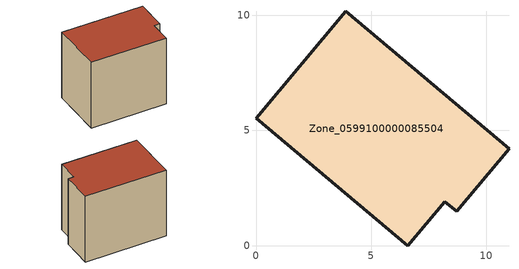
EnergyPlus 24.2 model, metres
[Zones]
Zone_0599100000085504
 floor ground (C_G): 0,5.53 3.89,10.17 10.99,4.21 8.71,1.5 8.2,1.91 6.6,0 z0
 wall outside (C_F): 3.89,10.17 0,5.53 6.6,0 8.2,1.91 8.71,1.5 10.99,4.21 3.89,10.17 z0:8.03
 roof outside (C_R): 10.99,4.21 3.89,10.17 0,5.53 6.6,0 8.2,1.91 8.71,1.5 z8.03
[BUILDING]
Pand.0599100000085504: North Axis=0; Terrain=City; Loads Convergence Tolerance Value=0.04; Temperature Convergence Tolerance Value=0.4; Solar Distribution=FullExterior; Maximum Number of Warmup Days=25; Minimum Number of Warmup Days=1
[Site:Location]
Rotterdam.The.Hague.AP_ZH_NLD Design_Conditions: Latitude=51.96; Longitude=4.45; Time Zone=1; Elevation=-4.5
[SITE:GROUNDTEMPERATURE:BUILDINGSURFACE]
18, 18, 18, 18, 18, 18, 18, 18, 18, 18, 18, 18
[MATERIAL] Thermal Absorptance=0.9; Solar Absorptance=0.7; Visible Absorptance=0.7
Name | Roughness | Thickness | Conductivity | Density | Specific Heat
G.TI.1946-1964 | MediumSmooth | 0.15 | 1 | 540 | 1210
F.TI.1946-1964 | Rough | 0.3 | 0.857143 | 1920 | 840
R.TI.1946-1964 | MediumRough | 0.2 | 0.277778 | 1500 | 1000
[CONSTRUCTION]
C_G: G.TI.1946-1964
C_F: F.TI.1946-1964
C_R: R.TI.1946-1964
[ZONE]
Zone_0599100000085504: Type=1; Multiplier=1; Ceiling Height=Autocalculate; Volume=Autocalculate; Floor Area=autocalculate; Part of Total Floor Area=Yes
[ZONEINFILTRATION:DESIGNFLOWRATE]
Infil_Zone_0599100000085504: Zone or ZoneList or Space or SpaceList=Zone_0599100000085504; Schedule=AlwaysOn; Design Flow Rate Calculation Method=Flow/Area; Flow Rate per Floor Area=0.003; Constant Term Coefficient=1; Temperature Term Coefficient=0; Velocity Term Coefficient=0; Velocity Squared Term Coefficient=0
[HVACTEMPLATE:ZONE:IDEALLOADSAIRSYSTEM]
Zone_0599100000085504: Maximum Heating Supply Air Temperature=50; Minimum Cooling Supply Air Temperature=13; Maximum Heating Supply Air Humidity Ratio=0.0156; Minimum Cooling Supply Air Humidity Ratio=0.0077; Heating Limit=NoLimit; Cooling Limit=NoLimit; Dehumidification Control Type=ConstantSensibleHeatRatio; Cooling Sensible Heat Ratio=0.7; Dehumidification Setpoint=60; Humidification Control Type=None; Humidification Setpoint=30; Outdoor Air Method=None; Outdoor Air Flow Rate per Person=0.00944; Outdoor Air Flow Rate per Zone Floor Area=0; Outdoor Air Flow Rate per Zone=0; Demand Controlled Ventilation Type=None; Outdoor Air Economizer Type=NoEconomizer; Heat Recovery Type=None; Sensible Heat Recovery Effectiveness=0.7; Latent Heat Recovery Effectiveness=0.65
[ZONECONTROL:THERMOSTAT]
ThermostatControl_Zone_0599100000085504: Zone or ZoneList=Zone_0599100000085504; Control Type Schedule=DualSetpointControlType; Control 1=Thermostat_Zone_0599100000085504; Temperature Difference Between Cutout And Setpoint=0
[THERMOSTATSETPOINT:DUALSETPOINT]
Thermostat_Zone_0599100000085504: Heating Setpoint Temperature Schedule=HeatingSetpoint_Zone_0599100000085504; Cooling Setpoint Temperature Schedule=CoolingSetpoint_Zone_0599100000085504
[SCHEDULE:COMPACT]
HeatingSetpoint_Zone_0599100000085504: Through: 12/31, For: AllDays, Until: 24:00, 21
CoolingSetpoint_Zone_0599100000085504: Through: 12/31, For: AllDays, Until: 24:00, 24
DualSetpointControlType: Through: 12/31, For: AllDays, Until: 24:00, 4
AlwaysOn: Through: 12/31, For: AllDays, Until: 24:00, 1
